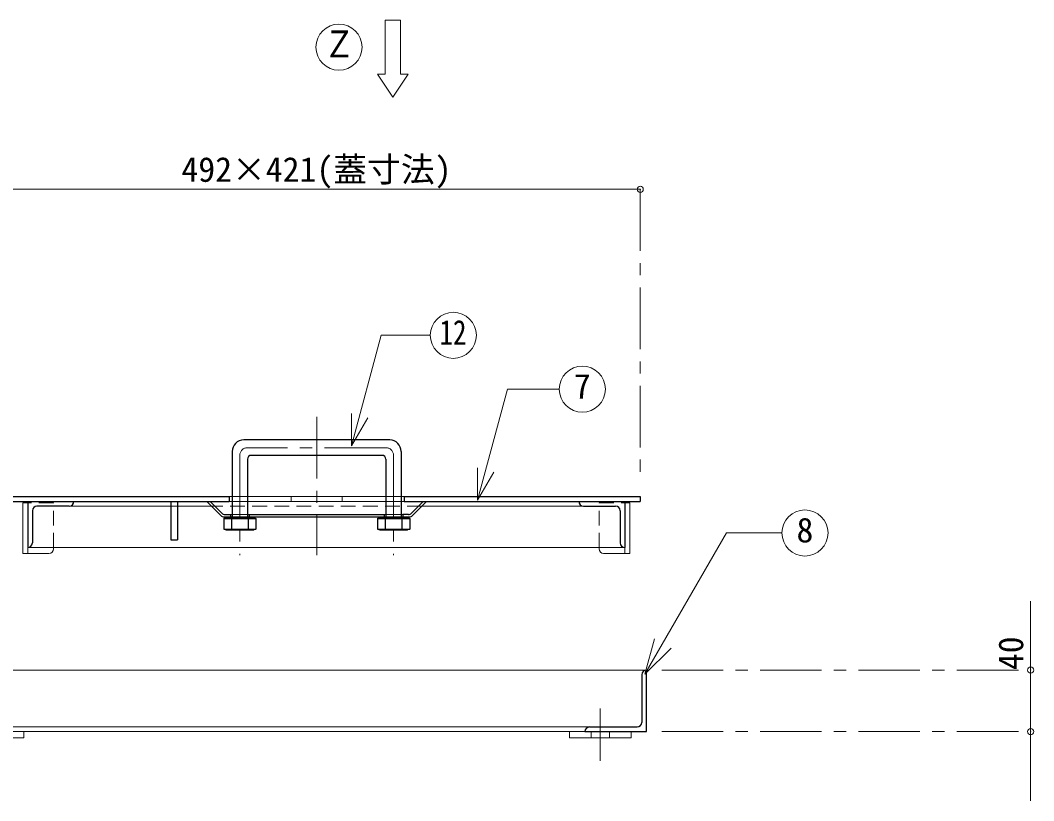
# Model space of a CAD drawing. Units: millimetres at full size, sheet at 1:8; details may follow other scales. Extents: x -1698 to 1542, y -1117 to 1131.
# Drawn here: x -916 to -256, y -38 to 470 of the extents above; entities that cross this region are included whole.
import ezdxf
from ezdxf.enums import TextEntityAlignment as Align

# ---------------------------------------------------------------- set-up
doc = ezdxf.new("R2010")
doc.units = ezdxf.units.MM
doc.header["$LTSCALE"] = 8
doc.header["$PDMODE"] = 32
doc.header["$PDSIZE"] = 4
doc.linetypes.add('CHAIN1', pattern=[8, 5, -1, 1, -1])
doc.linetypes.add('DASHED1', pattern=[1.8, 1.2, -0.6])
doc.layers.add('0-0_ﾚｲﾔ1', color=4, linetype='Continuous', lineweight=9)
doc.styles.add('ＭＳ ゴシック', font='')
doc.styles.get('ＭＳ ゴシック').set_extended_font_data('MS Gothic')

msp = doc.modelspace()

# ---------------------------------------------------------------- linework, layer by layer
at = {"layer": '0-0_ﾚｲﾔ1', "color": 7, "lineweight": 18}
for p, q in [((-678.411, 435.305), (-678.411, 470.305)), ((-683.411, 435.305), (-678.411, 435.305)), ((-683.411, 435.305), (-673.411, 420.305)), ((-673.411, 420.305), (-663.411, 435.305)), ((-668.411, 435.305), (-663.411, 435.305)), ((-700.21, 193.246), (-680.917, 265.247)), ((-649.022, 265.247), (-680.917, 265.247)), ((-618.202, 157.934), (-598.834, 230.218)), ((-565.082, 230.218), (-598.834, 230.218)), ((-700.21, 193.246), (-700.21, 214.246)), ((-700.21, 193.246), (-689.71, 211.433)), ((-618.202, 157.934), (-618.202, 178.934)), ((-618.202, 157.934), (-607.702, 176.12)), ((-779.911, 160.305), (-777.911, 160.305)), ((-767.911, 160.305), (-739.494, 160.305)), ((-739.494, 160.305), (-739.494, 157.105)), ((-706.327, 160.305), (-706.327, 157.105)), ((-706.327, 160.305), (-677.911, 160.305)), ((-667.911, 160.305), (-665.911, 160.305)), ((-914.111, 156.305), (-910.911, 156.305)), ((-914.111, 156.305), (-914.111, 123.305)), ((-777.911, 157.105), (-779.911, 157.105)), ((-739.494, 157.105), (-767.911, 157.105)), ((-677.911, 157.105), (-706.327, 157.105)), ((-665.911, 157.105), (-667.911, 157.105)), ((-519.211, 156.305), (-522.411, 156.305)), ((-519.211, 156.305), (-519.211, 123.305)), ((-778.911, 148.605), (-777.911, 148.605)), ((-778.911, 147.105), (-777.911, 147.105)), ((-767.911, 148.605), (-766.911, 148.605)), ((-767.911, 147.105), (-766.911, 147.105)), ((-677.911, 148.605), (-678.911, 148.605)), ((-677.911, 147.105), (-678.911, 147.105)), ((-666.911, 148.605), (-667.911, 148.605)), ((-666.911, 147.105), (-667.911, 147.105)), ((-509.357, 44.594), (-456.241, 136.594)), ((-420.248, 136.594), (-456.241, 136.594)), ((-910.911, 127.105), (-910.911, 123.305)), ((-522.411, 127.105), (-522.411, 123.305)), ((-914.111, 123.305), (-910.911, 123.305)), ((-519.211, 123.305), (-522.411, 123.305)), ((-509.357, 44.594), (-503.146, 67.776)), ((-509.357, 44.594), (-492.387, 61.564)), ((-508.411, 47.305), (-1358.411, 47.305)), ((-1321.411, 10.305), (-545.411, 10.305)), ((-1318.411, 7.305), (-548.411, 7.305))]:
    msp.add_line(p, q, dxfattribs=at)
at = {"layer": '0-0_ﾚｲﾔ1'}
for p, q in [((-512.411, 360.305), (-933.411, 360.305)), ((-739.494, 160.305), (-706.327, 160.305)), ((-883.911, 154.105), (-817.911, 154.105)), ((-813.411, 154.105), (-791.411, 154.105)), ((-739.494, 157.105), (-706.327, 157.105)), ((-654.411, 154.105), (-549.411, 154.105)), ((-910.911, 127.105), (-522.411, 127.105)), ((-894.111, 126.305), (-894.111, 127.105)), ((-539.211, 126.305), (-539.211, 127.105)), ((-897.111, 123.305), (-910.911, 123.305)), ((-536.211, 123.305), (-522.411, 123.305)), ((-258.411, 92.305), (-258.411, -37.695)), ((-913.411, 3.305), (-913.411, 7.305)), ((-558.411, 3.305), (-558.411, 7.305)), ((-518.411, 3.305), (-518.411, 7.305)), ((-953.411, 3.305), (-913.411, 3.305)), ((-558.411, 3.305), (-518.411, 3.305))]:
    msp.add_line(p, q, dxfattribs=at)
at = {"layer": '0-0_ﾚｲﾔ1', "linetype": 'CHAIN1'}
for p, q in [((-512.411, 360.305), (-512.411, 170.305)), ((-722.911, 212.105), (-722.911, 122.105)), ((-677.911, 192.105), (-767.911, 192.105)), ((-772.911, 187.105), (-772.911, 122.105)), ((-672.911, 187.105), (-672.911, 122.105)), ((-498.411, 47.305), (-258.411, 47.305)), ((-538.411, -11.695), (-538.411, 22.305)), ((-498.411, 7.305), (-258.411, 7.305))]:
    msp.add_line(p, q, dxfattribs=at)
at = {"layer": '0-0_ﾚｲﾔ1', "color": 5, "lineweight": 25}
for p, q in [((-675.411, 197.105), (-770.411, 197.105)), ((-777.911, 189.605), (-777.911, 146.605)), ((-680.411, 187.105), (-765.411, 187.105)), ((-667.911, 189.605), (-667.911, 146.605)), ((-767.911, 184.605), (-767.911, 146.605)), ((-677.911, 184.605), (-677.911, 146.605)), ((-933.411, 160.305), (-779.911, 160.305)), ((-779.911, 160.305), (-779.911, 157.105)), ((-665.911, 160.305), (-665.911, 157.105)), ((-665.911, 160.305), (-512.411, 160.305)), ((-512.411, 160.305), (-512.411, 157.105)), ((-945.911, 157.105), (-779.911, 157.105)), ((-910.911, 157.105), (-910.911, 127.105)), ((-883.911, 154.105), (-904.911, 154.105)), ((-813.411, 157.105), (-813.411, 132.105)), ((-785.289, 147.983), (-794.411, 157.105)), ((-784.668, 149.483), (-792.289, 157.105)), ((-665.911, 157.105), (-512.411, 157.105)), ((-661.153, 149.483), (-653.532, 157.105)), ((-660.532, 147.983), (-651.411, 157.105)), ((-549.411, 154.105), (-528.411, 154.105)), ((-522.411, 157.105), (-522.411, 127.105)), ((-907.911, 151.105), (-907.911, 130.105)), ((-783.411, 146.105), (-781.911, 146.605)), ((-783.411, 146.105), (-762.411, 146.105)), ((-783.411, 146.105), (-783.411, 139.105)), ((-783.168, 147.105), (-778.911, 147.105)), ((-781.911, 146.605), (-763.911, 146.605)), ((-778.411, 146.105), (-778.411, 139.105)), ((-767.411, 146.105), (-767.411, 139.105)), ((-766.911, 148.605), (-766.911, 147.105)), ((-766.911, 147.105), (-678.911, 147.105)), ((-683.411, 146.105), (-681.911, 146.605)), ((-683.411, 146.105), (-662.411, 146.105)), ((-681.911, 146.605), (-663.911, 146.605)), ((-678.411, 146.105), (-678.411, 139.105)), ((-672.911, 146.605), (-667.411, 146.105)), ((-667.411, 146.105), (-663.911, 146.605)), ((-525.411, 151.105), (-525.411, 130.105)), ((-783.411, 139.105), (-762.411, 139.105)), ((-783.411, 139.105), (-781.911, 138.605)), ((-781.911, 138.605), (-778.411, 139.105)), ((-781.911, 138.605), (-763.911, 138.605)), ((-778.411, 139.105), (-772.911, 138.605)), ((-772.911, 138.605), (-767.411, 139.105)), ((-767.411, 139.105), (-763.911, 138.605)), ((-683.411, 139.105), (-662.411, 139.105)), ((-681.911, 138.605), (-663.911, 138.605)), ((-662.411, 139.105), (-663.911, 138.605)), ((-508.411, 7.305), (-508.411, 47.305)), ((-511.411, 44.305), (-511.411, 13.305)), ((-548.411, 7.305), (-508.411, 7.305)), ((-545.411, 10.305), (-514.411, 10.305))]:
    msp.add_line(p, q, dxfattribs=at)
at = {"layer": '0-0_ﾚｲﾔ1', "linetype": 'DASHED1'}
for p, q in [((-777.911, 160.305), (-767.911, 160.305)), ((-677.911, 160.305), (-667.911, 160.305)), ((-894.111, 156.305), (-910.911, 156.305)), ((-894.111, 127.105), (-894.111, 156.305)), ((-813.411, 154.105), (-817.911, 154.105)), ((-654.411, 154.105), (-791.411, 154.105)), ((-777.911, 157.105), (-767.911, 157.105)), ((-677.911, 157.105), (-667.911, 157.105)), ((-539.211, 156.305), (-522.411, 156.305)), ((-539.211, 127.105), (-539.211, 156.305)), ((-777.911, 148.605), (-767.911, 148.605)), ((-777.911, 147.105), (-767.911, 147.105)), ((-677.911, 148.605), (-667.911, 148.605)), ((-677.911, 147.105), (-667.911, 147.105)), ((-544.411, 3.305), (-544.411, 7.305)), ((-532.411, 3.305), (-532.411, 7.305))]:
    msp.add_line(p, q, dxfattribs=at)
at = {"layer": '0-0_ﾚｲﾔ1', "color": 7, "lineweight": 18}
msp.add_lwpolyline([(-668.411, 435.305), (-668.411, 470.305), (-678.411, 470.305)], dxfattribs=at)
at = {"layer": '0-0_ﾚｲﾔ1', "color": 5, "lineweight": 25}
for points in [[(-817.911, 157.105), (-817.911, 132.105), (-813.411, 132.105)], [(-782.547, 148.605), (-778.911, 148.605), (-778.911, 147.105)], [(-781.911, 146.605), (-778.411, 146.105), (-772.911, 146.605)], [(-772.911, 146.605), (-767.411, 146.105), (-763.911, 146.605)], [(-766.911, 148.605), (-678.911, 148.605), (-678.911, 147.105)], [(-763.911, 146.605), (-762.411, 146.105), (-762.411, 139.105), (-763.911, 138.605)], [(-683.411, 146.105), (-683.411, 139.105), (-681.911, 138.605), (-678.411, 139.105)], [(-681.911, 146.605), (-678.411, 146.105), (-672.911, 146.605)], [(-667.411, 146.105), (-667.411, 139.105), (-663.911, 138.605)], [(-663.274, 148.605), (-666.911, 148.605), (-666.911, 147.105), (-662.653, 147.105)], [(-663.911, 146.605), (-662.411, 146.105), (-662.411, 139.105)], [(-678.411, 139.105), (-672.911, 138.605), (-667.411, 139.105)]]:
    msp.add_lwpolyline(points, dxfattribs=at)
at = {"layer": '0-0_ﾚｲﾔ1', "color": 7, "lineweight": 18}
for centre in [(-708.411, 452.805), (-634.022, 265.247), (-550.082, 230.218), (-405.248, 136.594)]:
    msp.add_circle(centre, 15, dxfattribs=at)
at = {"layer": '0-0_ﾚｲﾔ1', "color": 5, "lineweight": 25}
for centre, radius, start, end in [((-770.411, 189.605), 7.5, 90, 180), ((-675.411, 189.605), 7.5, 0, 90), ((-765.411, 184.605), 2.5, 90, 180), ((-680.411, 184.605), 2.5, 0, 90), ((-904.911, 151.105), 3, 90, 180), ((-883.911, 157.105), 3, 270, 0), ((-549.411, 157.105), 3, 180, 270), ((-528.411, 151.105), 3, 0, 90), ((-783.168, 150.105), 3, 225, 270), ((-782.547, 151.605), 3, 225, 270), ((-663.274, 151.605), 3, 270, 315), ((-662.653, 150.105), 3, 270, 315), ((-910.911, 130.105), 3, 270, 0), ((-522.411, 130.105), 3, 180, 270), ((-508.411, 44.305), 3, 90, 180), ((-514.411, 13.305), 3, 270, 0), ((-545.411, 7.305), 3, 90, 180)]:
    msp.add_arc(centre, radius, start, end, dxfattribs=at)
at = {"layer": '0-0_ﾚｲﾔ1', "linetype": 'CHAIN1'}
for centre, start, end in [((-767.911, 187.105), 90, 180), ((-677.911, 187.105), 0, 90)]:
    msp.add_arc(centre, 5, start, end, dxfattribs=at)
at = {"layer": '0-0_ﾚｲﾔ1'}
for centre, start, end in [((-897.111, 126.305), 270, 0), ((-536.211, 126.305), 180, 270)]:
    msp.add_arc(centre, 3, start, end, dxfattribs=at)
at = {"layer": '0-0_ﾚｲﾔ1', "color": 1}
for p in [(-512.411, 360.305), (-258.411, 47.305), (-258.411, 7.305)]:
    msp.add_point(p, dxfattribs=at)

# ---------------------------------------------------------------- texts
at = {"layer": '0-0_ﾚｲﾔ1', "color": 7, "style": 'ＭＳ ゴシック'}
for s, height, width, p in [('Ｚ', 17.6, 0.85, (-718.411, 440.805)), ('12', 16.13, 0.8, (-643.022, 254.247))]:
    msp.add_text(s, height=height, dxfattribs=dict(at, width=width)).set_placement(p, align=Align.BOTTOM_LEFT)
for s, p in [('492×421(蓋寸法)', (-810.911, 360.305)), ('7', (-555.582, 219.218)), ('8', (-410.748, 125.594))]:
    msp.add_text(s, height=16.13, dxfattribs=at).set_placement(p, align=Align.BOTTOM_LEFT)
msp.add_text('40', height=16.13, rotation=90, dxfattribs=at).set_placement((-258.411, 47.305), align=Align.BOTTOM_LEFT)

doc.saveas('drawing.dxf')
